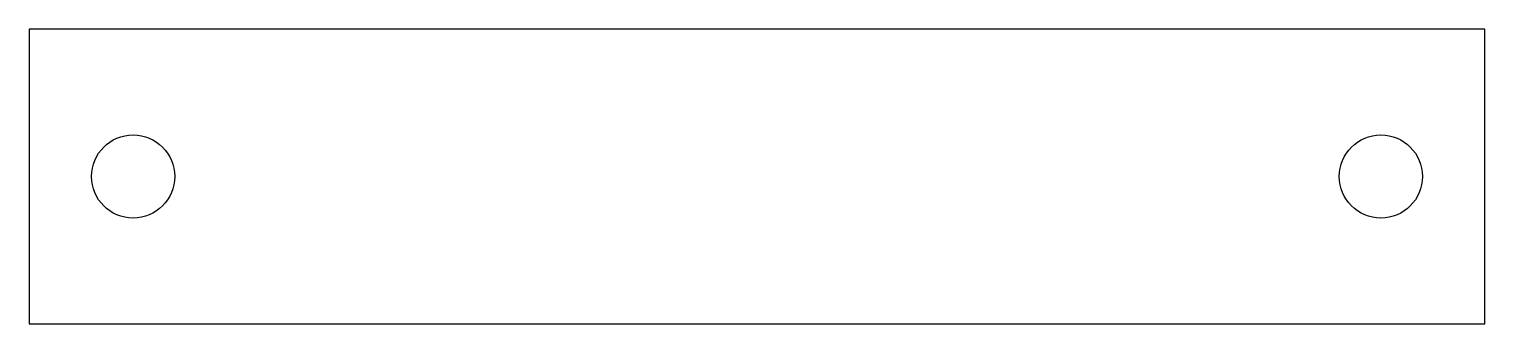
# Model space of a CAD drawing. Header units: millimetres. Extents: x -17.5 to 17.5, y -3.5 to 3.5.
import ezdxf

# ---------------------------------------------------------------- set-up
doc = ezdxf.new("R2010")
doc.units = ezdxf.units.MM

msp = doc.modelspace()

# ---------------------------------------------------------------- linework, layer by layer
msp.add_lwpolyline([(17.5, 3.55), (-17.5, 3.55), (-17.5, -3.55), (17.5, -3.55)], close=True)
for centre in [(-15, 0), (15, 0)]:
    msp.add_circle(centre, 1)

doc.saveas('drawing.dxf')
